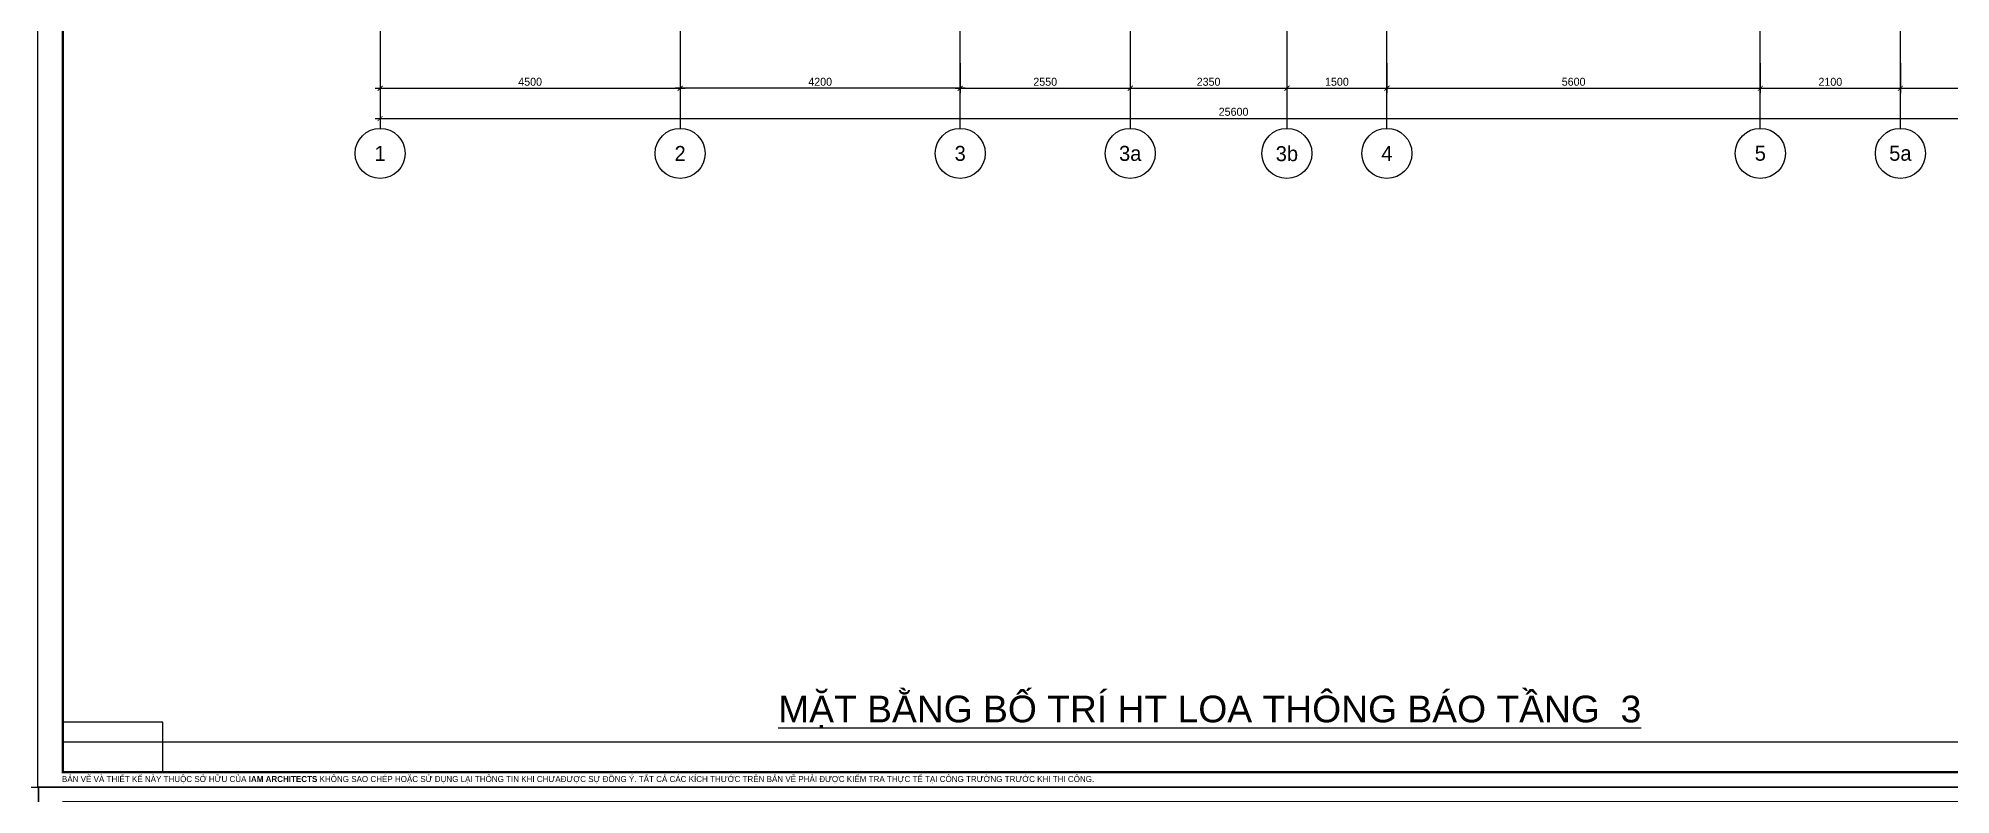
# Model space of a CAD drawing. Header units: inches. Extents: x 1721084 to 1854744, y 225101 to 488646.
# Drawn here: x 1810189 to 1838872, y 287988 to 299326 of the extents above; entities that cross this region are included whole.
import ezdxf
from ezdxf.enums import TextEntityAlignment as Align

# ---------------------------------------------------------------- set-up
doc = ezdxf.new("R2010")
doc.units = ezdxf.units.IN
doc.header["$MEASUREMENT"] = 0
doc.linetypes.add('X-PL-T3$0$X-GRID-TYPICAL$0$CENTER2', pattern=[1.125, 0.75, -0.125, 0.125, -0.125])
for name, color, linetype in [('A-ANNO-DIM 100', 252, 'Continuous'), ('I.A.M TITLEBLOCK - A2 -H$0$A-TBLK-TEXT', 250, 'Continuous'), ('TEXT', 9, 'Continuous'), ('X-PL-T3$0$A-XREF', 250, 'Continuous'), ('X-PL-T3$0$X-GRID-TYPICAL$0$A-ANNO-DIM 75', 250, 'Continuous'), ('X-PL-T3$0$X-GRID-TYPICAL$0$A-GRID', 250, 'X-PL-T3$0$X-GRID-TYPICAL$0$CENTER2'), ('X-PL-T3$0$X-GRID-TYPICAL$0$A-GRID-SYMB', 250, 'Continuous'), ('X-PL-T3$0$X-PL-T3$0$A-XREF', 250, 'Continuous')]:
    doc.layers.add(name, color=color, linetype=linetype)
doc.styles.add('ARIAL', font='arial.ttf')
doc.styles.add('I.A.M TITLEBLOCK - A2 -H$0$TITLE BLOCK', font='arial.ttf')
doc.styles.add('X-PL-T3$0$X-GRID-TYPICAL$0$HDUNGARC', font='vn_vni.shx')
doc.styles.add('X-PL-T3$0$X-GRID-TYPICAL$0$SYMBTEXT', font='VAVON_.TTF')
doc.dimstyles.new('X-PL-T3$0$X-GRID-TYPICAL$0$DIM-75', dxfattribs={"dimscale": 75, "dimtxt": 1.6, "dimasz": 1, "dimexe": 1, "dimexo": 1, "dimgap": 0.5, "dimtad": 1, "dimdec": 0, "dimzin": 0, "dimdsep": 46, "dimtxsty": 'X-PL-T3$0$X-GRID-TYPICAL$0$HDUNGARC', "dimblk": 'X-PL-T3$0$X-GRID-TYPICAL$0$_ArchTick', "dimcen": 2, "dimdle": 1, "dimclrd": 256, "dimclre": 9, "dimclrt": 3, "dimadec": 0, "dimazin": 0, "dimtfac": 1, "dimtdec": 0, "dimtix": 1, "dimtmove": 2, "dimatfit": 2, "dimfxl": 1, "dimtolj": 1, "dimtzin": 0, "dimarcsym": 2})

# ---------------------------------------------------------------- blocks, each defined once
blk = doc.blocks.new('I.A.M TITLEBLOCK - A2 -H')
at = {"const_width": 0.5}
blk.add_lwpolyline([(5, 3), (592, 3), (590, 417), (5, 417)], close=True, dxfattribs=at)
at = {"layer": 'Defpoints'}
blk.add_lwpolyline([(0, 420), (594, 420), (594, 0), (0, 0)], close=True, dxfattribs=at)
at = {"layer": 'Defpoints', "color": 8}
blk.add_lwpolyline([(5, 3), (25, 3), (25, 13), (5, 13)], close=True, dxfattribs=at)
at = {"layer": 'I.A.M TITLEBLOCK - A2 -H$0$A-TBLK-TEXT', "color": 2, "lineweight": 0, "insert": (4.81, 2.24), "char_height": 1.2, "width": 216.8663, "attachment_point": 1, "style": 'I.A.M TITLEBLOCK - A2 -H$0$TITLE BLOCK'}
blk.add_mtext('\\pt1.8;{\\fVNI-Avo|b0|i0|c0|p2;BAÛN VEÕ VAØ THIEÁT KEÁ NAØY THUOÄC SÔÛ HÖÕU CUÛA \\fVNI-Avo|b1|i0|c0|p2;IAM ARCHITECTS\\fVNI-Avo|b0|i0|c0|p2; KHOÂNG SAO CHEÙP HOAËC SÖÛ DUÏNG LAÏI THOÂNG TIN KHI CHÖAÑÖÔÏC SÖÏ ÑOÀNG YÙ. TAÁT CAÛ CAÙC KÍCH THÖÔÙC TREÂN BAÛN VEÕ PHAÛI ÑÖÔÏC KIEÅM TRA THÖÏC TEÁ TAÏI COÂNG TRÖÔØNG TRÖÔÙC KHI THI COÂNG.}', dxfattribs=at)
blk = doc.blocks.new('X-PL-T3$0$X-GRID-TYPICAL$0$SYMB-GRID')
blk.add_circle((0, 0), 5)
at = {"color": 2, "style": 'X-PL-T3$0$X-GRID-TYPICAL$0$SYMBTEXT', "flags": 4}
blk.add_attdef('NUM', text='', height=3, dxfattribs=at).set_placement((0, 0), align=Align.MIDDLE)
blk = doc.blocks.new('X-PL-T3$0$X-GRID-TYPICAL$0$_ArchTick')
at = {"color": 0, "linetype": 'ByBlock', "const_width": 0.15}
blk.add_lwpolyline([(-0.5, -0.48), (0.5, 0.52)], dxfattribs=at)
blk = doc.blocks.new('*D350')
at = {"layer": 'Defpoints', "color": 0, "transparency": 16777216}
for p in [(0, -2600), (4500, -2600), (4500, -3050)]:
    blk.add_point(p, dxfattribs=at)
at = {"layer": 'X-PL-T3$0$X-GRID-TYPICAL$0$A-ANNO-DIM 75', "color": 9, "lineweight": -2, "transparency": 16777216}
for p, q in [((0, -2675), (0, -3125)), ((4500, -2675), (4500, -3125))]:
    blk.add_line(p, q, dxfattribs=at)
at = {"layer": 'X-PL-T3$0$X-GRID-TYPICAL$0$A-ANNO-DIM 75', "lineweight": -2, "transparency": 16777216}
blk.add_line((-75, -3050), (4575, -3050), dxfattribs=at)
at = {"layer": 'X-PL-T3$0$X-GRID-TYPICAL$0$A-ANNO-DIM 75', "lineweight": -2, "transparency": 16777216, "xscale": 75, "yscale": 75, "zscale": 75, "rotation": 180}
blk.add_blockref('X-PL-T3$0$X-GRID-TYPICAL$0$_ArchTick', (0, -3050), dxfattribs=at)
at = {"layer": 'X-PL-T3$0$X-GRID-TYPICAL$0$A-ANNO-DIM 75', "lineweight": -2, "transparency": 16777216, "xscale": 75, "yscale": 75, "zscale": 75}
blk.add_blockref('X-PL-T3$0$X-GRID-TYPICAL$0$_ArchTick', (4500, -3050), dxfattribs=at)
at = {"layer": 'X-PL-T3$0$X-GRID-TYPICAL$0$A-ANNO-DIM 75', "color": 3, "transparency": 16777216, "insert": (2250, -2952.5), "char_height": 120, "attachment_point": 5, "style": 'X-PL-T3$0$X-GRID-TYPICAL$0$HDUNGARC'}
blk.add_mtext('\\A1;4500', dxfattribs=at)
blk = doc.blocks.new('*D351')
at = {"layer": 'Defpoints', "color": 0, "transparency": 16777216}
for p in [(8700, -2600), (11250, -2600), (11250, -3050)]:
    blk.add_point(p, dxfattribs=at)
at = {"layer": 'X-PL-T3$0$X-GRID-TYPICAL$0$A-ANNO-DIM 75', "color": 9, "lineweight": -2, "transparency": 16777216}
for p, q in [((8700, -2675), (8700, -3125)), ((11250, -2675), (11250, -3125))]:
    blk.add_line(p, q, dxfattribs=at)
at = {"layer": 'X-PL-T3$0$X-GRID-TYPICAL$0$A-ANNO-DIM 75', "lineweight": -2, "transparency": 16777216}
blk.add_line((8625, -3050), (11325, -3050), dxfattribs=at)
at = {"layer": 'X-PL-T3$0$X-GRID-TYPICAL$0$A-ANNO-DIM 75', "lineweight": -2, "transparency": 16777216, "xscale": 75, "yscale": 75, "zscale": 75, "rotation": 180}
blk.add_blockref('X-PL-T3$0$X-GRID-TYPICAL$0$_ArchTick', (8700, -3050), dxfattribs=at)
at = {"layer": 'X-PL-T3$0$X-GRID-TYPICAL$0$A-ANNO-DIM 75', "lineweight": -2, "transparency": 16777216, "xscale": 75, "yscale": 75, "zscale": 75}
blk.add_blockref('X-PL-T3$0$X-GRID-TYPICAL$0$_ArchTick', (11250, -3050), dxfattribs=at)
at = {"layer": 'X-PL-T3$0$X-GRID-TYPICAL$0$A-ANNO-DIM 75', "color": 3, "transparency": 16777216, "insert": (9975, -2952.5), "char_height": 120, "attachment_point": 5, "style": 'X-PL-T3$0$X-GRID-TYPICAL$0$HDUNGARC'}
blk.add_mtext('\\A1;2550', dxfattribs=at)
blk = doc.blocks.new('*D352')
at = {"layer": 'Defpoints', "color": 0, "transparency": 16777216}
for p in [(15100, -2600), (20700, -2600), (20700, -3050)]:
    blk.add_point(p, dxfattribs=at)
at = {"layer": 'X-PL-T3$0$X-GRID-TYPICAL$0$A-ANNO-DIM 75', "color": 9, "lineweight": -2, "transparency": 16777216}
for p, q in [((15100, -2675), (15100, -3125)), ((20700, -2675), (20700, -3125))]:
    blk.add_line(p, q, dxfattribs=at)
at = {"layer": 'X-PL-T3$0$X-GRID-TYPICAL$0$A-ANNO-DIM 75', "lineweight": -2, "transparency": 16777216}
blk.add_line((15025, -3050), (20775, -3050), dxfattribs=at)
at = {"layer": 'X-PL-T3$0$X-GRID-TYPICAL$0$A-ANNO-DIM 75', "lineweight": -2, "transparency": 16777216, "xscale": 75, "yscale": 75, "zscale": 75, "rotation": 180}
blk.add_blockref('X-PL-T3$0$X-GRID-TYPICAL$0$_ArchTick', (15100, -3050), dxfattribs=at)
at = {"layer": 'X-PL-T3$0$X-GRID-TYPICAL$0$A-ANNO-DIM 75', "lineweight": -2, "transparency": 16777216, "xscale": 75, "yscale": 75, "zscale": 75}
blk.add_blockref('X-PL-T3$0$X-GRID-TYPICAL$0$_ArchTick', (20700, -3050), dxfattribs=at)
at = {"layer": 'X-PL-T3$0$X-GRID-TYPICAL$0$A-ANNO-DIM 75', "color": 3, "transparency": 16777216, "insert": (17900, -2952.5), "char_height": 120, "attachment_point": 5, "style": 'X-PL-T3$0$X-GRID-TYPICAL$0$HDUNGARC'}
blk.add_mtext('\\A1;5600', dxfattribs=at)
blk = doc.blocks.new('*D353')
at = {"layer": 'Defpoints', "color": 0, "transparency": 16777216}
for p in [(20700, -2600), (22800, -2600), (22800, -3050)]:
    blk.add_point(p, dxfattribs=at)
at = {"layer": 'X-PL-T3$0$X-GRID-TYPICAL$0$A-ANNO-DIM 75', "color": 9, "lineweight": -2, "transparency": 16777216}
for p, q in [((20700, -2675), (20700, -3125)), ((22800, -2675), (22800, -3125))]:
    blk.add_line(p, q, dxfattribs=at)
at = {"layer": 'X-PL-T3$0$X-GRID-TYPICAL$0$A-ANNO-DIM 75', "lineweight": -2, "transparency": 16777216}
blk.add_line((20625, -3050), (22875, -3050), dxfattribs=at)
at = {"layer": 'X-PL-T3$0$X-GRID-TYPICAL$0$A-ANNO-DIM 75', "lineweight": -2, "transparency": 16777216, "xscale": 75, "yscale": 75, "zscale": 75, "rotation": 180}
blk.add_blockref('X-PL-T3$0$X-GRID-TYPICAL$0$_ArchTick', (20700, -3050), dxfattribs=at)
at = {"layer": 'X-PL-T3$0$X-GRID-TYPICAL$0$A-ANNO-DIM 75', "lineweight": -2, "transparency": 16777216, "xscale": 75, "yscale": 75, "zscale": 75}
blk.add_blockref('X-PL-T3$0$X-GRID-TYPICAL$0$_ArchTick', (22800, -3050), dxfattribs=at)
at = {"layer": 'X-PL-T3$0$X-GRID-TYPICAL$0$A-ANNO-DIM 75', "color": 3, "transparency": 16777216, "insert": (21750, -2953), "char_height": 120, "attachment_point": 5, "style": 'X-PL-T3$0$X-GRID-TYPICAL$0$HDUNGARC'}
blk.add_mtext('\\A1;2100', dxfattribs=at)
blk = doc.blocks.new('*D354')
at = {"layer": 'Defpoints', "color": 0, "transparency": 16777216}
for p in [(0, -2600), (25600, -2600), (25600, -3500)]:
    blk.add_point(p, dxfattribs=at)
at = {"layer": 'X-PL-T3$0$X-GRID-TYPICAL$0$A-ANNO-DIM 75', "color": 9, "lineweight": -2, "transparency": 16777216}
for p, q in [((0, -2675), (0, -3575)), ((25600, -2675), (25600, -3575))]:
    blk.add_line(p, q, dxfattribs=at)
at = {"layer": 'X-PL-T3$0$X-GRID-TYPICAL$0$A-ANNO-DIM 75', "lineweight": -2, "transparency": 16777216}
blk.add_line((-75, -3500), (25675, -3500), dxfattribs=at)
at = {"layer": 'X-PL-T3$0$X-GRID-TYPICAL$0$A-ANNO-DIM 75', "lineweight": -2, "transparency": 16777216, "xscale": 75, "yscale": 75, "zscale": 75, "rotation": 180}
blk.add_blockref('X-PL-T3$0$X-GRID-TYPICAL$0$_ArchTick', (0, -3500), dxfattribs=at)
at = {"layer": 'X-PL-T3$0$X-GRID-TYPICAL$0$A-ANNO-DIM 75', "lineweight": -2, "transparency": 16777216, "xscale": 75, "yscale": 75, "zscale": 75}
blk.add_blockref('X-PL-T3$0$X-GRID-TYPICAL$0$_ArchTick', (25600, -3500), dxfattribs=at)
at = {"layer": 'X-PL-T3$0$X-GRID-TYPICAL$0$A-ANNO-DIM 75', "color": 3, "transparency": 16777216, "insert": (12800, -3402.5), "char_height": 120, "attachment_point": 5, "style": 'X-PL-T3$0$X-GRID-TYPICAL$0$HDUNGARC'}
blk.add_mtext('\\A1;25600', dxfattribs=at)
blk = doc.blocks.new('*D364')
at = {"layer": 'Defpoints', "color": 0, "transparency": 16777216}
for p in [(4500, -2600), (8700, -2600), (4500, -3050)]:
    blk.add_point(p, dxfattribs=at)
at = {"layer": 'X-PL-T3$0$X-GRID-TYPICAL$0$A-ANNO-DIM 75', "color": 9, "lineweight": -2, "transparency": 16777216}
for p, q in [((4500, -2675), (4500, -3125)), ((8700, -2675), (8700, -3125))]:
    blk.add_line(p, q, dxfattribs=at)
at = {"layer": 'X-PL-T3$0$X-GRID-TYPICAL$0$A-ANNO-DIM 75', "lineweight": -2, "transparency": 16777216}
blk.add_line((8775, -3050), (4425, -3050), dxfattribs=at)
at = {"layer": 'X-PL-T3$0$X-GRID-TYPICAL$0$A-ANNO-DIM 75', "lineweight": -2, "transparency": 16777216, "xscale": 75, "yscale": 75, "zscale": 75, "rotation": 180}
blk.add_blockref('X-PL-T3$0$X-GRID-TYPICAL$0$_ArchTick', (4500, -3050), dxfattribs=at)
at = {"layer": 'X-PL-T3$0$X-GRID-TYPICAL$0$A-ANNO-DIM 75', "lineweight": -2, "transparency": 16777216, "xscale": 75, "yscale": 75, "zscale": 75}
blk.add_blockref('X-PL-T3$0$X-GRID-TYPICAL$0$_ArchTick', (8700, -3050), dxfattribs=at)
at = {"layer": 'X-PL-T3$0$X-GRID-TYPICAL$0$A-ANNO-DIM 75', "color": 3, "transparency": 16777216, "insert": (6600, -2952.5), "char_height": 120, "attachment_point": 5, "style": 'X-PL-T3$0$X-GRID-TYPICAL$0$HDUNGARC'}
blk.add_mtext('\\A1;4200', dxfattribs=at)
blk = doc.blocks.new('*D343')
at = {"layer": 'Defpoints', "color": 0, "transparency": 16777216}
for p in [(22800, -2600), (25600, -2600), (25600, -3050)]:
    blk.add_point(p, dxfattribs=at)
at = {"layer": 'X-PL-T3$0$X-GRID-TYPICAL$0$A-ANNO-DIM 75', "color": 9, "lineweight": -2, "transparency": 16777216}
for p, q in [((22800, -2675), (22800, -3125)), ((25600, -2675), (25600, -3125))]:
    blk.add_line(p, q, dxfattribs=at)
at = {"layer": 'X-PL-T3$0$X-GRID-TYPICAL$0$A-ANNO-DIM 75', "lineweight": -2, "transparency": 16777216}
blk.add_line((22725, -3050), (25675, -3050), dxfattribs=at)
at = {"layer": 'X-PL-T3$0$X-GRID-TYPICAL$0$A-ANNO-DIM 75', "lineweight": -2, "transparency": 16777216, "xscale": 75, "yscale": 75, "zscale": 75, "rotation": 180}
blk.add_blockref('X-PL-T3$0$X-GRID-TYPICAL$0$_ArchTick', (22800, -3050), dxfattribs=at)
at = {"layer": 'X-PL-T3$0$X-GRID-TYPICAL$0$A-ANNO-DIM 75', "lineweight": -2, "transparency": 16777216, "xscale": 75, "yscale": 75, "zscale": 75}
blk.add_blockref('X-PL-T3$0$X-GRID-TYPICAL$0$_ArchTick', (25600, -3050), dxfattribs=at)
at = {"layer": 'X-PL-T3$0$X-GRID-TYPICAL$0$A-ANNO-DIM 75', "color": 3, "transparency": 16777216, "insert": (24200, -2953), "char_height": 120, "attachment_point": 5, "style": 'X-PL-T3$0$X-GRID-TYPICAL$0$HDUNGARC'}
blk.add_mtext('\\A1;2800', dxfattribs=at)
blk = doc.blocks.new('*D366')
at = {"layer": 'Defpoints', "color": 0, "transparency": 16777216}
for p in [(11250, -2600), (13600, -2600), (13600, -3050)]:
    blk.add_point(p, dxfattribs=at)
at = {"layer": 'X-PL-T3$0$X-GRID-TYPICAL$0$A-ANNO-DIM 75', "color": 9, "lineweight": -2, "transparency": 16777216}
for p, q in [((11250, -2675), (11250, -3125)), ((13600, -2675), (13600, -3125))]:
    blk.add_line(p, q, dxfattribs=at)
at = {"layer": 'X-PL-T3$0$X-GRID-TYPICAL$0$A-ANNO-DIM 75', "lineweight": -2, "transparency": 16777216}
blk.add_line((11175, -3050), (13675, -3050), dxfattribs=at)
at = {"layer": 'X-PL-T3$0$X-GRID-TYPICAL$0$A-ANNO-DIM 75', "lineweight": -2, "transparency": 16777216, "xscale": 75, "yscale": 75, "zscale": 75, "rotation": 180}
blk.add_blockref('X-PL-T3$0$X-GRID-TYPICAL$0$_ArchTick', (11250, -3050), dxfattribs=at)
at = {"layer": 'X-PL-T3$0$X-GRID-TYPICAL$0$A-ANNO-DIM 75', "lineweight": -2, "transparency": 16777216, "xscale": 75, "yscale": 75, "zscale": 75}
blk.add_blockref('X-PL-T3$0$X-GRID-TYPICAL$0$_ArchTick', (13600, -3050), dxfattribs=at)
at = {"layer": 'X-PL-T3$0$X-GRID-TYPICAL$0$A-ANNO-DIM 75', "color": 3, "transparency": 16777216, "insert": (12425, -2952.5), "char_height": 120, "attachment_point": 5, "style": 'X-PL-T3$0$X-GRID-TYPICAL$0$HDUNGARC'}
blk.add_mtext('\\A1;2350', dxfattribs=at)
blk = doc.blocks.new('*D367')
at = {"layer": 'Defpoints', "color": 0, "transparency": 16777216}
for p in [(13600, -2600), (15100, -2600), (15100, -3050)]:
    blk.add_point(p, dxfattribs=at)
at = {"layer": 'X-PL-T3$0$X-GRID-TYPICAL$0$A-ANNO-DIM 75', "color": 9, "lineweight": -2, "transparency": 16777216}
for p, q in [((13600, -2675), (13600, -3125)), ((15100, -2675), (15100, -3125))]:
    blk.add_line(p, q, dxfattribs=at)
at = {"layer": 'X-PL-T3$0$X-GRID-TYPICAL$0$A-ANNO-DIM 75', "lineweight": -2, "transparency": 16777216}
blk.add_line((13525, -3050), (15175, -3050), dxfattribs=at)
at = {"layer": 'X-PL-T3$0$X-GRID-TYPICAL$0$A-ANNO-DIM 75', "lineweight": -2, "transparency": 16777216, "xscale": 75, "yscale": 75, "zscale": 75, "rotation": 180}
blk.add_blockref('X-PL-T3$0$X-GRID-TYPICAL$0$_ArchTick', (13600, -3050), dxfattribs=at)
at = {"layer": 'X-PL-T3$0$X-GRID-TYPICAL$0$A-ANNO-DIM 75', "lineweight": -2, "transparency": 16777216, "xscale": 75, "yscale": 75, "zscale": 75}
blk.add_blockref('X-PL-T3$0$X-GRID-TYPICAL$0$_ArchTick', (15100, -3050), dxfattribs=at)
at = {"layer": 'X-PL-T3$0$X-GRID-TYPICAL$0$A-ANNO-DIM 75', "color": 3, "transparency": 16777216, "insert": (14350, -2952.5), "char_height": 120, "attachment_point": 5, "style": 'X-PL-T3$0$X-GRID-TYPICAL$0$HDUNGARC'}
blk.add_mtext('\\A1;1500', dxfattribs=at)
blk = doc.blocks.new('X-PL-T3$0$X-GRID-TYPICAL')
at = {"layer": 'X-PL-T3$0$X-GRID-TYPICAL$0$A-GRID', "ltscale": 8}
for p, q in [((0, 14420), (0, -3650)), ((4500, 14420), (4500, -3650)), ((8700, -3650), (8700, 14420)), ((15100, -3650), (15100, 14420)), ((20700, -3650), (20700, 14420)), ((22800, -3650), (22800, 4500))]:
    blk.add_line(p, q, dxfattribs=at)
for points in [[(11250, 4500), (11250, -3650)], [(13600, 4500), (13600, -3650)]]:
    blk.add_lwpolyline(points, dxfattribs=at)
at = {"layer": 'X-PL-T3$0$X-GRID-TYPICAL$0$A-GRID-SYMB'}
ref = blk.add_blockref('X-PL-T3$0$X-GRID-TYPICAL$0$SYMB-GRID', (0, -4025), dxfattribs=dict(at, xscale=75, yscale=75, zscale=75))
ref.add_attrib('NUM', '1', dxfattribs={"layer": '0', "color": 2, "height": 225, "style": 'X-PL-T3$0$X-GRID-TYPICAL$0$SYMBTEXT'}).set_placement((0, -4025), align=Align.MIDDLE)
ref = blk.add_blockref('X-PL-T3$0$X-GRID-TYPICAL$0$SYMB-GRID', (4500, -4025), dxfattribs=dict(at, xscale=75, yscale=75, zscale=75))
ref.add_attrib('NUM', '2', dxfattribs={"layer": '0', "color": 2, "height": 225, "style": 'X-PL-T3$0$X-GRID-TYPICAL$0$SYMBTEXT'}).set_placement((4500, -4025), align=Align.MIDDLE)
ref = blk.add_blockref('X-PL-T3$0$X-GRID-TYPICAL$0$SYMB-GRID', (8700, -4025), dxfattribs=dict(at, xscale=75, yscale=75, zscale=75))
ref.add_attrib('NUM', '3', dxfattribs={"layer": '0', "color": 2, "height": 225, "style": 'X-PL-T3$0$X-GRID-TYPICAL$0$SYMBTEXT'}).set_placement((8700, -4025), align=Align.MIDDLE)
ref = blk.add_blockref('X-PL-T3$0$X-GRID-TYPICAL$0$SYMB-GRID', (11250, -4025), dxfattribs=dict(at, xscale=75, yscale=75, zscale=75))
ref.add_attrib('NUM', '3a', dxfattribs={"layer": '0', "color": 2, "height": 225, "style": 'X-PL-T3$0$X-GRID-TYPICAL$0$SYMBTEXT'}).set_placement((11250, -4025), align=Align.MIDDLE)
ref = blk.add_blockref('X-PL-T3$0$X-GRID-TYPICAL$0$SYMB-GRID', (13600, -4025), dxfattribs=dict(at, xscale=75, yscale=75, zscale=75))
ref.add_attrib('NUM', '3b', dxfattribs={"layer": '0', "color": 2, "height": 225, "style": 'X-PL-T3$0$X-GRID-TYPICAL$0$SYMBTEXT'}).set_placement((13600, -4025), align=Align.MIDDLE)
ref = blk.add_blockref('X-PL-T3$0$X-GRID-TYPICAL$0$SYMB-GRID', (15100, -4025), dxfattribs=dict(at, xscale=75, yscale=75, zscale=75))
ref.add_attrib('NUM', '4', dxfattribs={"layer": '0', "color": 2, "height": 225, "style": 'X-PL-T3$0$X-GRID-TYPICAL$0$SYMBTEXT'}).set_placement((15100, -4025), align=Align.MIDDLE)
ref = blk.add_blockref('X-PL-T3$0$X-GRID-TYPICAL$0$SYMB-GRID', (20700, -4025), dxfattribs=dict(at, xscale=75, yscale=75, zscale=75))
ref.add_attrib('NUM', '5', dxfattribs={"layer": '0', "color": 2, "height": 225, "style": 'X-PL-T3$0$X-GRID-TYPICAL$0$SYMBTEXT'}).set_placement((20700, -4025), align=Align.MIDDLE)
ref = blk.add_blockref('X-PL-T3$0$X-GRID-TYPICAL$0$SYMB-GRID', (22800, -4025), dxfattribs=dict(at, xscale=75, yscale=75, zscale=75))
ref.add_attrib('NUM', '5a', dxfattribs={"layer": '0', "color": 2, "height": 225, "style": 'X-PL-T3$0$X-GRID-TYPICAL$0$SYMBTEXT'}).set_placement((22800, -4025), align=Align.MIDDLE)
at = {"layer": 'X-PL-T3$0$X-GRID-TYPICAL$0$A-ANNO-DIM 75'}
for base, p1, p2, picture, middle in [((4500, -3050), (0, -2600), (4500, -2600), '*D350', (2250, -2952.5)), ((25600, -3500), (0, -2600), (25600, -2600), '*D354', (12800, -3402.5)), ((11250, -3050), (8700, -2600), (11250, -2600), '*D351', (9975, -2952.5)), ((13600, -3050), (11250, -2600), (13600, -2600), '*D366', (12425, -2952.5)), ((15100, -3050), (13600, -2600), (15100, -2600), '*D367', (14350, -2952.5)), ((20700, -3050), (15100, -2600), (20700, -2600), '*D352', (17900, -2952.5)), ((22800, -3050), (20700, -2600), (22800, -2600), '*D353', (21750, -2952.5)), ((25600, -3050), (22800, -2600), (25600, -2600), '*D343', (24200, -2952.5))]:
    dim = blk.add_linear_dim(base=base, p1=p1, p2=p2, dimstyle='X-PL-T3$0$X-GRID-TYPICAL$0$DIM-75', dxfattribs=at)
    dim.commit()
    dim.dimension.update_dxf_attribs({"geometry": picture, "text_midpoint": middle})
dim = blk.add_linear_dim(base=(4500, -3050), p1=(8700, -2600), p2=(4500, -2600), angle=180, dimstyle='X-PL-T3$0$X-GRID-TYPICAL$0$DIM-75', dxfattribs=at)
dim.commit()
dim.dimension.update_dxf_attribs({"geometry": '*D364', "text_midpoint": (6600, -2952.5)})
blk = doc.blocks.new('X-PL-T3$0$X-PL-T3')
at = {"layer": 'Defpoints', "color": 5}
blk.add_lwpolyline([(34318, -12850), (-4757, -12850), (-4757, 17750), (34318, 17750)], close=True, dxfattribs=at)
at = {"layer": 'X-PL-T3$0$X-PL-T3$0$A-XREF'}
blk.add_blockref('X-PL-T3$0$X-GRID-TYPICAL', (0, 0), dxfattribs=at)
blk = doc.blocks.new('X-PL-T3')
at = {"layer": 'X-PL-T3$0$A-XREF'}
blk.add_blockref('X-PL-T3$0$X-PL-T3', (0, 0), dxfattribs=at)

msp = doc.modelspace()

# ---------------------------------------------------------------- block references
msp.add_blockref('X-PL-T3', (1815315.8, 301626.4))
at = {"layer": 'A-ANNO-DIM 100', "xscale": 75, "yscale": 75, "zscale": 75}
for p in [(1765644.4, 256601), (1810194.4, 256601)]:
    msp.add_blockref('I.A.M TITLEBLOCK - A2 -H', p, dxfattribs=at)

# ---------------------------------------------------------------- next in the draw order: block references
msp.add_blockref('I.A.M TITLEBLOCK - A2 -H', (1810183.5, 288101), dxfattribs=at)

# ---------------------------------------------------------------- next in the draw order: texts
at = {"layer": 'TEXT', "color": 6, "style": 'ARIAL'}
msp.add_text('%%UMẶT BẰNG BỐ TRÍ HT LOA THÔNG BÁO TẦNG  3', height=400, dxfattribs=at).set_placement((1821285.3, 289073.6))

doc.saveas('drawing.dxf')
